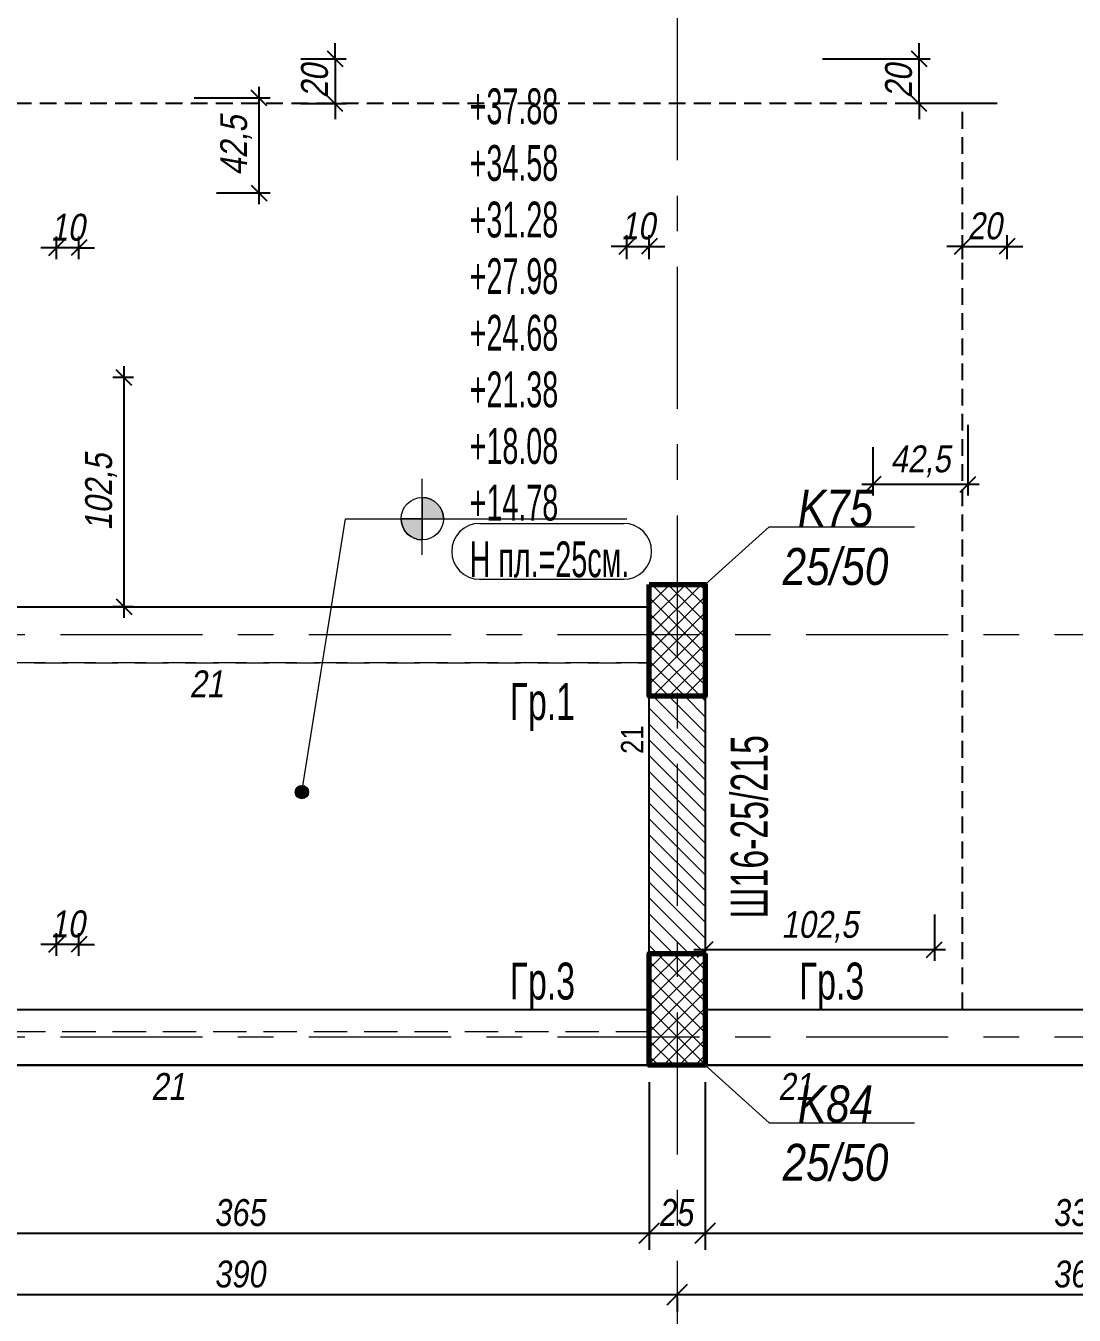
# Model space of a CAD drawing. Header units: millimetres. Extents: x 15565 to 20040, y -491 to 2778.
# Drawn here: x 16194 to 16663, y 94 to 671 of the extents above; entities that cross this region are included whole.
import ezdxf

# ---------------------------------------------------------------- set-up
doc = ezdxf.new("R2010")
doc.units = ezdxf.units.MM
doc.header["$PDMODE"] = 35
for name, pattern in [('Grid Line', [111.125, 63.5, -15.875, 15.875, -15.875]), ('HIDDEN', [0.375, 0.25, -0.125]), ('Hidden 3mm', [22.5, 15, -7.5])]:
    doc.linetypes.add(name, pattern=pattern)
doc.layers.get('Defpoints').update_dxf_attribs({"color": 6})
for name, color, linetype, lineweight in [('A-ANNO-DIMS', 41, 'Continuous', 9), ('A-FLOR', 132, 'Continuous', 25), ('A-FLOR-HDLN', 132, 'Hidden 3mm', 18), ('A-FLOR-IDEN', 11, 'Continuous', 9), ('A-WALL-IDEN', 52, 'Continuous', 9), ('A-WALL-PATT', 7, 'Continuous', 50), ('C- оси', 1, 'Continuous', 9), ('S-BEAM-HDLN', 132, 'Hidden 3mm', 18), ('S-COLS', 126, 'Continuous', 70), ('S-COLS-IDEN', 50, 'Continuous', 9), ('S-COLS_H', 7, 'Continuous', 70), ('гредиConcrete', 4, 'Continuous', 25), ('стени', 3, 'Continuous', 25)]:
    doc.layers.add(name, color=color, linetype=linetype, lineweight=lineweight)
doc.layers.add('GA_X', color=41, linetype='Continuous')
doc.layers.add('GA_Y', color=41, linetype='Continuous')
doc.styles.add('Arial Narrow_2', font='ARIALN.TTF', dxfattribs={"width": 0.8, "height": 16.5})
doc.styles.add('Arial Narrow_4', font='ARIALN.TTF', dxfattribs={"width": 0.7, "height": 16})
doc.styles.add('Arial Narrow_I', font='ARIALNI.TTF', dxfattribs={"height": 12})
doc.styles.add('Arial Narrow_I_1', font='ARIALNI.TTF', dxfattribs={"height": 16.5})
doc.styles.add('arn', font='ARIALN.TTF')
doc.styles.add('text', font='ARIALN.TTF', dxfattribs={"oblique": 10})
doc.dimstyles.new('arm', dxfattribs={"dimtxt": 10, "dimasz": 7, "dimexe": 5, "dimexo": 5, "dimgap": 3, "dimtad": 1, "dimdec": 1, "dimrnd": 0.5, "dimzin": 9, "dimtxsty": 'arn', "dimblk": 'OBLIQUE', "dimcen": -2.5, "dimdle": 5, "dimse1": 1, "dimse2": 1, "dimsd1": 1, "dimsd2": 1, "dimclrd": 256, "dimclre": 256, "dimclrt": 21, "dimadec": 0, "dimazin": 0, "dimtfac": 1, "dimtdec": 1, "dimtix": 1, "dimtmove": 2, "dimatfit": 3, "dimldrblk": 'DOT', "dimfxl": 1, "dimlwd": -1, "dimlwe": -1, "dimarcsym": 0})
doc.dimstyles.new('S&P', dxfattribs={"dimtxt": 12, "dimasz": 7, "dimexe": 5, "dimexo": 5, "dimgap": 3, "dimtad": 1, "dimdec": 1, "dimrnd": 0.5, "dimzin": 9, "dimtxsty": 'text', "dimblk": 'OBLIQUE', "dimcen": -2.5, "dimdle": 5, "dimclrd": 256, "dimclre": 256, "dimclrt": 21, "dimadec": 0, "dimazin": 0, "dimtfac": 1, "dimtdec": 1, "dimtix": 1, "dimtmove": 2, "dimatfit": 3, "dimldrblk": 'DOT', "dimfxl": 1, "dimlwd": -1, "dimlwe": -1, "dimarcsym": 0})
doc.dimstyles.new('Външни_дименсии_0_5_3', dxfattribs={"dimscale": 30.48, "dimtxt": 12.281172, "dimasz": 0.295276, "dimexe": 0.246063, "dimexo": 0.246063, "dimgap": 0.098425, "dimtad": 1, "dimdec": 1, "dimrnd": 0.5, "dimdsep": 46, "dimtxsty": 'Arial Narrow_I', "dimblk1": 'OBLIQUE', "dimblk2": 'OBLIQUE', "dimsah": 1, "dimcen": 0.09, "dimdle": 0.246063, "dimazin": 0, "dimtfac": 1, "dimtdec": 4, "dimtix": 1, "dimtmove": 0, "dimatfit": 3, "dimfxl": 1, "dimtvp": 1, "dimtolj": 1, "dimtzin": 0, "dimarcsym": 0})
pattern_1 = [(45, (-14351.6817, 4115.3176), (-3.5355339, 3.5355339), []), (135, (-14351.6817, 4115.3176), (-3.5355339, -3.5355339), [])]

# ---------------------------------------------------------------- blocks, each defined once
blk = doc.blocks.new('_Oblique')
at = {"color": 0, "linetype": 'ByBlock', "lineweight": -2}
blk.add_line((-0.5, -0.5), (0.5, 0.5), dxfattribs=at)
blk = doc.blocks.new('*D53')
at = {"layer": 'Defpoints', "color": 0, "transparency": 16777216}
for p in [(16312.18, 656.16), (16312.18, 636.16), (16332.51, 636.16)]:
    blk.add_point(p, dxfattribs=at)
at = {"layer": 'GA_X', "transparency": 16777216}
for p, q in [((16332.51, 656.16), (16332.51, 663.16)), ((16317.18, 656.16), (16337.51, 656.16)), ((16332.51, 656.16), (16332.51, 636.16)), ((16317.18, 636.16), (16337.51, 636.16)), ((16332.51, 636.16), (16332.51, 629.16))]:
    blk.add_line(p, q, dxfattribs=at)
at = {"layer": 'GA_X', "transparency": 16777216, "xscale": 7, "yscale": 7, "zscale": 7}
for p, rotation in [((16332.51, 656.16), 270), ((16332.51, 636.16), 90)]:
    blk.add_blockref('_Oblique', p, dxfattribs=dict(at, rotation=rotation))
at = {"layer": 'GA_X', "color": 21, "transparency": 16777216, "insert": (16323.38, 646.16), "char_height": 12, "attachment_point": 5, "rotation": 90, "style": 'text'}
blk.add_mtext('20', dxfattribs=at)
blk = doc.blocks.new('_Dot')
at = {"color": 0, "linetype": 'ByBlock', "lineweight": -2}
blk.add_line((-0.5, 0), (-1, 0), dxfattribs=at)
at = {"color": 0, "linetype": 'ByBlock', "const_width": 0.5}
blk.add_lwpolyline([(-0.25, 0, 1), (0.25, 0, 1)], format="xyb", close=True, dxfattribs=at)
blk = doc.blocks.new('*D67')
at = {"layer": 'Defpoints', "color": 0, "transparency": 16777216}
for p in [(16475.46, 359.76), (16475.46, 359.76), (16475.46, 338.76)]:
    blk.add_point(p, dxfattribs=at)
at = {"layer": 'GA_X', "color": 21, "transparency": 16777216, "insert": (16465.36, 351.76), "char_height": 10, "attachment_point": 5, "rotation": 90, "style": 'arn'}
blk.add_mtext('21', dxfattribs=at)
blk = doc.blocks.new('*D81')
at = {"layer": 'Defpoints', "color": 0, "transparency": 16777216}
for p in [(16545.47, 656.16), (16593.62, 656.16), (16633.54, 636.16)]:
    blk.add_point(p, dxfattribs=at)
at = {"layer": 'GA_X', "transparency": 16777216}
for p, q in [((16593.62, 656.16), (16593.62, 663.16)), ((16550.47, 656.16), (16598.62, 656.16)), ((16593.62, 636.16), (16593.62, 656.16)), ((16628.54, 636.16), (16588.62, 636.16)), ((16593.62, 636.16), (16593.62, 629.16))]:
    blk.add_line(p, q, dxfattribs=at)
at = {"layer": 'GA_X', "transparency": 16777216, "xscale": 7, "yscale": 7, "zscale": 7}
for p, rotation in [((16593.62, 656.16), 270), ((16593.62, 636.16), 90)]:
    blk.add_blockref('_Oblique', p, dxfattribs=dict(at, rotation=rotation))
at = {"layer": 'GA_X', "color": 21, "transparency": 16777216, "insert": (16584.5, 646.16), "char_height": 12, "attachment_point": 5, "rotation": 90, "style": 'text'}
blk.add_mtext('20', dxfattribs=at)
blk = doc.blocks.new('*D114')
at = {"layer": 'Defpoints', "color": 0, "transparency": 16777216}
for p in [(16615.46, 497.46), (16572.96, 487.46), (16615.46, 465.95)]:
    blk.add_point(p, dxfattribs=at)
at = {"layer": 'GA_X', "transparency": 16777216}
for p, q in [((16615.46, 492.46), (16615.46, 460.95)), ((16572.96, 482.46), (16572.96, 460.95)), ((16567.96, 465.95), (16620.46, 465.95))]:
    blk.add_line(p, q, dxfattribs=at)
at = {"layer": 'GA_X', "transparency": 16777216, "xscale": 7, "yscale": 7, "zscale": 7, "rotation": 180}
blk.add_blockref('_Oblique', (16572.96, 465.95), dxfattribs=at)
at = {"layer": 'GA_X', "transparency": 16777216, "xscale": 7, "yscale": 7, "zscale": 7}
blk.add_blockref('_Oblique', (16615.46, 465.95), dxfattribs=at)
at = {"layer": 'GA_X', "color": 21, "transparency": 16777216, "insert": (16594.21, 476.16), "char_height": 12, "attachment_point": 5, "style": 'text'}
blk.add_mtext('42,5', dxfattribs=at)
blk = doc.blocks.new('*D126')
at = {"layer": 'Defpoints', "color": 0, "transparency": 16777216}
for p in [(16207.96, 571.64), (16207.96, 561.6), (16217.96, 561.6)]:
    blk.add_point(p, dxfattribs=at)
at = {"layer": 'GA_Y', "transparency": 16777216}
for p, q in [((16207.96, 566.6), (16207.96, 576.64)), ((16217.96, 566.6), (16217.96, 576.64)), ((16207.96, 571.64), (16200.96, 571.64)), ((16217.96, 571.64), (16207.96, 571.64)), ((16217.96, 571.64), (16224.96, 571.64))]:
    blk.add_line(p, q, dxfattribs=at)
at = {"layer": 'GA_Y', "transparency": 16777216, "xscale": 7, "yscale": 7, "zscale": 7}
blk.add_blockref('_Oblique', (16207.96, 571.64), dxfattribs=at)
at = {"layer": 'GA_Y', "transparency": 16777216, "xscale": 7, "yscale": 7, "zscale": 7, "rotation": 180}
blk.add_blockref('_Oblique', (16217.96, 571.64), dxfattribs=at)
at = {"layer": 'GA_Y', "color": 21, "transparency": 16777216, "insert": (16212.96, 580.77), "char_height": 12, "attachment_point": 5, "style": 'text'}
blk.add_mtext('10', dxfattribs=at)
blk = doc.blocks.new('*D127')
at = {"layer": 'Defpoints', "color": 0, "transparency": 16777216}
for p in [(16472.96, 572.25), (16462.96, 561.6), (16472.96, 561.6)]:
    blk.add_point(p, dxfattribs=at)
at = {"layer": 'GA_Y', "transparency": 16777216}
for p, q in [((16462.96, 566.6), (16462.96, 577.25)), ((16472.96, 566.6), (16472.96, 577.25)), ((16462.96, 572.25), (16455.96, 572.25)), ((16462.96, 572.25), (16472.96, 572.25)), ((16472.96, 572.25), (16479.96, 572.25))]:
    blk.add_line(p, q, dxfattribs=at)
at = {"layer": 'GA_Y', "transparency": 16777216, "xscale": 7, "yscale": 7, "zscale": 7}
blk.add_blockref('_Oblique', (16462.96, 572.25), dxfattribs=at)
at = {"layer": 'GA_Y', "transparency": 16777216, "xscale": 7, "yscale": 7, "zscale": 7, "rotation": 180}
blk.add_blockref('_Oblique', (16472.96, 572.25), dxfattribs=at)
at = {"layer": 'GA_Y', "color": 21, "transparency": 16777216, "insert": (16467.96, 581.38), "char_height": 12, "attachment_point": 5, "style": 'text'}
blk.add_mtext('10', dxfattribs=at)
blk = doc.blocks.new('*D139')
at = {"layer": 'Defpoints', "color": 0, "transparency": 16777216}
for p in [(16207.96, 260.19), (16207.96, 250.15), (16217.96, 250.15)]:
    blk.add_point(p, dxfattribs=at)
at = {"layer": 'GA_Y', "transparency": 16777216}
for p, q in [((16207.96, 260.19), (16200.96, 260.19)), ((16207.96, 255.15), (16207.96, 265.19)), ((16217.96, 260.19), (16207.96, 260.19)), ((16217.96, 255.15), (16217.96, 265.19)), ((16217.96, 260.19), (16224.96, 260.19))]:
    blk.add_line(p, q, dxfattribs=at)
at = {"layer": 'GA_Y', "transparency": 16777216, "xscale": 7, "yscale": 7, "zscale": 7}
blk.add_blockref('_Oblique', (16207.96, 260.19), dxfattribs=at)
at = {"layer": 'GA_Y', "transparency": 16777216, "xscale": 7, "yscale": 7, "zscale": 7, "rotation": 180}
blk.add_blockref('_Oblique', (16217.96, 260.19), dxfattribs=at)
at = {"layer": 'GA_Y', "color": 21, "transparency": 16777216, "insert": (16212.96, 269.31), "char_height": 12, "attachment_point": 5, "style": 'text'}
blk.add_mtext('10', dxfattribs=at)
blk = doc.blocks.new('*D141')
at = {"layer": 'Defpoints', "color": 0, "transparency": 16777216}
for p in [(16632.96, 572.25), (16612.96, 561.6), (16632.96, 561.6)]:
    blk.add_point(p, dxfattribs=at)
at = {"layer": 'GA_Y', "transparency": 16777216}
for p, q in [((16612.96, 566.6), (16612.96, 577.25)), ((16632.96, 566.6), (16632.96, 577.25)), ((16612.96, 572.25), (16605.96, 572.25)), ((16612.96, 572.25), (16632.96, 572.25)), ((16632.96, 572.25), (16639.96, 572.25))]:
    blk.add_line(p, q, dxfattribs=at)
at = {"layer": 'GA_Y', "transparency": 16777216, "xscale": 7, "yscale": 7, "zscale": 7}
blk.add_blockref('_Oblique', (16612.96, 572.25), dxfattribs=at)
at = {"layer": 'GA_Y', "transparency": 16777216, "xscale": 7, "yscale": 7, "zscale": 7, "rotation": 180}
blk.add_blockref('_Oblique', (16632.96, 572.25), dxfattribs=at)
at = {"layer": 'GA_Y', "color": 21, "transparency": 16777216, "insert": (16622.96, 581.38), "char_height": 12, "attachment_point": 5, "style": 'text'}
blk.add_mtext('20', dxfattribs=at)
blk = doc.blocks.new('*D169')
at = {"layer": 'Defpoints', "color": 0, "transparency": 16777216}
for p in [(16264.51, 638.66), (16274.51, 596.16), (16298.47, 596.16)]:
    blk.add_point(p, dxfattribs=at)
at = {"layer": 'GA_Y', "transparency": 16777216}
for p, q in [((16298.47, 643.66), (16298.47, 591.16)), ((16269.51, 638.66), (16303.47, 638.66)), ((16279.51, 596.16), (16303.47, 596.16))]:
    blk.add_line(p, q, dxfattribs=at)
at = {"layer": 'GA_Y', "transparency": 16777216, "xscale": 7, "yscale": 7, "zscale": 7}
for p, rotation in [((16298.47, 638.66), 90), ((16298.47, 596.16), 270)]:
    blk.add_blockref('_Oblique', p, dxfattribs=dict(at, rotation=rotation))
at = {"layer": 'GA_Y', "color": 21, "transparency": 16777216, "insert": (16288.26, 617.41), "char_height": 12, "attachment_point": 5, "rotation": 90, "style": 'text'}
blk.add_mtext('42,5', dxfattribs=at)
blk = doc.blocks.new('*D204')
at = {"layer": 'Defpoints', "color": 0, "transparency": 16777216}
for p in [(16247.37, 208.66), (16268.37, 208.66), (16268.37, 208.66)]:
    blk.add_point(p, dxfattribs=at)
at = {"layer": 'GA_Y', "color": 21, "transparency": 16777216, "insert": (16257.87, 196.69), "char_height": 12, "attachment_point": 5, "style": 'text'}
blk.add_mtext('21', dxfattribs=at)
blk = doc.blocks.new('_None')
blk = doc.blocks.new('*D205')
at = {"layer": 'Defpoints', "color": 0, "transparency": 16777216}
for p in [(16527.73, 208.66), (16548.73, 208.66), (16548.73, 208.66)]:
    blk.add_point(p, dxfattribs=at)
at = {"layer": 'GA_Y', "color": 21, "transparency": 16777216, "insert": (16538.23, 196.69), "char_height": 12, "attachment_point": 5, "style": 'text'}
blk.add_mtext('21', dxfattribs=at)
blk = doc.blocks.new('*D224')
at = {"layer": 'Defpoints', "color": 0, "transparency": 16777216}
for p in [(16247.37, 513.66), (16238.08, 411.16), (16247.37, 411.16)]:
    blk.add_point(p, dxfattribs=at)
at = {"layer": 'GA_Y', "transparency": 16777216}
for p, q in [((16242.37, 513.66), (16233.08, 513.66)), ((16238.08, 518.66), (16238.08, 406.16)), ((16242.37, 411.16), (16233.08, 411.16))]:
    blk.add_line(p, q, dxfattribs=at)
at = {"layer": 'GA_Y', "transparency": 16777216, "xscale": 7, "yscale": 7, "zscale": 7}
for p, rotation in [((16238.08, 513.66), 90), ((16238.08, 411.16), 270)]:
    blk.add_blockref('_Oblique', p, dxfattribs=dict(at, rotation=rotation))
at = {"layer": 'GA_Y', "color": 21, "transparency": 16777216, "insert": (16227.87, 462.41), "char_height": 12, "attachment_point": 5, "rotation": 90, "style": 'text'}
blk.add_mtext('102,5', dxfattribs=at)
blk = doc.blocks.new('*D225')
at = {"layer": 'Defpoints', "color": 0, "transparency": 16777216}
for p in [(16497.96, 278.54), (16600.46, 278.54), (16497.96, 257.82)]:
    blk.add_point(p, dxfattribs=at)
at = {"layer": 'GA_Y', "transparency": 16777216}
for p, q in [((16497.96, 273.54), (16497.96, 252.82)), ((16600.46, 273.54), (16600.46, 252.82)), ((16605.46, 257.82), (16492.96, 257.82))]:
    blk.add_line(p, q, dxfattribs=at)
at = {"layer": 'GA_Y', "transparency": 16777216, "xscale": 7, "yscale": 7, "zscale": 7, "rotation": 180}
blk.add_blockref('_Oblique', (16497.96, 257.82), dxfattribs=at)
at = {"layer": 'GA_Y', "transparency": 16777216, "xscale": 7, "yscale": 7, "zscale": 7}
blk.add_blockref('_Oblique', (16600.46, 257.82), dxfattribs=at)
at = {"layer": 'GA_Y', "color": 21, "transparency": 16777216, "insert": (16549.21, 268.03), "char_height": 12, "attachment_point": 5, "style": 'text'}
blk.add_mtext('102,5', dxfattribs=at)
blk = doc.blocks.new('*D244')
at = {"layer": 'Defpoints', "color": 0, "transparency": 16777216}
for p in [(16264.51, 388.66), (16285.51, 388.66), (16285.51, 388.66)]:
    blk.add_point(p, dxfattribs=at)
at = {"layer": 'GA_Y', "color": 21, "transparency": 16777216, "insert": (16275.01, 376.69), "char_height": 12, "attachment_point": 5, "style": 'text'}
blk.add_mtext('21', dxfattribs=at)
blk = doc.blocks.new('Таг колона - Таг колона-2887543-КОФРАЖЕН ПЛАН НА КОТА _14_88 - L5')
at = {"layer": 'S-COLS-IDEN'}
blk.add_line((-0.613, 0), (0.687, 0), dxfattribs=at)
blk = doc.blocks.new('Таг плоча_uv_com - Таг плоча_uv_com-3899662-КОФРАЖЕН ПЛАН НА КОТА _14_88 - L5')
at = {"layer": 'A-FLOR-IDEN'}
h = blk.add_hatch(color=256, dxfattribs=at)
edge = h.paths.add_edge_path()
edge.add_line((0.19, 0), (0, 0))
edge.add_line((0, 0), (0, 0.19))
edge.add_arc((0, 0), 0.19, 0, 90, ccw=False)
h = blk.add_hatch(color=256, dxfattribs=at)
edge = h.paths.add_edge_path()
edge.add_line((-0.19, 0), (0, 0))
edge.add_line((0, 0), (0, -0.19))
edge.add_arc((0, 0), 0.19, 180, 270, ccw=False)
for p, q in [((0, -0.322), (0, 0.358)), ((0, 0.19), (0, -0.19)), ((0, 0.19), (0, 0)), ((-0.375, 0), (1.829, 0)), ((-0.19, 0), (0.19, 0)), ((0, 0), (-0.19, 0)), ((0, -0.19), (0, 0)), ((0, 0), (0.19, 0)), ((0.513, -0.042), (1.801, -0.042)), ((0.513, -0.542), (1.801, -0.542))]:
    blk.add_line(p, q, dxfattribs=at)
blk.add_circle((0, 0), 0.19, dxfattribs=at)
for centre, radius, start, end in [((0, 0), 0.19, 360, 90), ((0, 0), 0.19, 180, 270), ((0.513, -0.292), 0.25, 90, 270), ((1.801, -0.292), 0.25, 270, 90)]:
    blk.add_arc(centre, radius, start, end, dxfattribs=at)
blk = doc.blocks.new('*D324')
at = {"layer": 'A-ANNO-DIMS', "color": 0, "lineweight": -2, "transparency": 16777216}
for p, q in [((16087.96, 103.61), (16492.96, 103.61)), ((16095.46, 102.48), (16095.46, 96.11)), ((16485.46, 102.48), (16485.46, 96.11))]:
    blk.add_line(p, q, dxfattribs=at)
at = {"layer": 'Defpoints', "color": 0, "transparency": 16777216}
for p in [(16095.46, 109.98), (16485.46, 109.98), (16485.46, 103.61)]:
    blk.add_point(p, dxfattribs=at)
at = {"layer": 'A-ANNO-DIMS', "color": 0, "lineweight": -2, "transparency": 16777216, "xscale": 9, "yscale": 9, "zscale": 9, "rotation": 180}
blk.add_blockref('_Oblique', (16095.46, 103.61), dxfattribs=at)
at = {"layer": 'A-ANNO-DIMS', "color": 0, "lineweight": -2, "transparency": 16777216, "xscale": 9, "yscale": 9, "zscale": 9}
blk.add_blockref('_Oblique', (16485.46, 103.61), dxfattribs=at)
at = {"layer": 'A-ANNO-DIMS', "color": 0, "transparency": 16777216, "insert": (16290.46, 112.74), "char_height": 12, "width": 27.3695, "attachment_point": 5, "style": 'Arial Narrow_I'}
blk.add_mtext('\\A1;390', dxfattribs=at)
blk = doc.blocks.new('*D325')
at = {"layer": 'A-ANNO-DIMS', "color": 0, "lineweight": -2, "transparency": 16777216}
for p, q in [((16477.96, 103.61), (16852.96, 103.61)), ((16485.46, 102.48), (16485.46, 96.11)), ((16845.46, 102.48), (16845.46, 96.11))]:
    blk.add_line(p, q, dxfattribs=at)
at = {"layer": 'Defpoints', "color": 0, "transparency": 16777216}
for p in [(16485.46, 109.98), (16845.46, 109.98), (16845.46, 103.61)]:
    blk.add_point(p, dxfattribs=at)
at = {"layer": 'A-ANNO-DIMS', "color": 0, "lineweight": -2, "transparency": 16777216, "xscale": 9, "yscale": 9, "zscale": 9, "rotation": 180}
blk.add_blockref('_Oblique', (16485.46, 103.61), dxfattribs=at)
at = {"layer": 'A-ANNO-DIMS', "color": 0, "lineweight": -2, "transparency": 16777216, "xscale": 9, "yscale": 9, "zscale": 9}
blk.add_blockref('_Oblique', (16845.46, 103.61), dxfattribs=at)
at = {"layer": 'A-ANNO-DIMS', "color": 0, "transparency": 16777216, "insert": (16665.46, 112.74), "char_height": 12, "width": 27.3695, "attachment_point": 5, "style": 'Arial Narrow_I'}
blk.add_mtext('\\A1;360', dxfattribs=at)
blk = doc.blocks.new('*D287')
at = {"layer": 'A-ANNO-DIMS', "color": 0, "lineweight": -2, "transparency": 16777216}
for p, q in [((16107.96, 198.66), (16107.96, 123.61)), ((16472.96, 198.66), (16472.96, 123.61)), ((16100.46, 131.11), (16480.46, 131.11))]:
    blk.add_line(p, q, dxfattribs=at)
at = {"layer": 'Defpoints', "color": 0, "transparency": 16777216}
for p in [(16107.96, 206.16), (16472.96, 206.16), (16472.96, 131.11)]:
    blk.add_point(p, dxfattribs=at)
at = {"layer": 'A-ANNO-DIMS', "color": 0, "lineweight": -2, "transparency": 16777216, "xscale": 9, "yscale": 9, "zscale": 9, "rotation": 180}
blk.add_blockref('_Oblique', (16107.96, 131.11), dxfattribs=at)
at = {"layer": 'A-ANNO-DIMS', "color": 0, "lineweight": -2, "transparency": 16777216, "xscale": 9, "yscale": 9, "zscale": 9}
blk.add_blockref('_Oblique', (16472.96, 131.11), dxfattribs=at)
at = {"layer": 'A-ANNO-DIMS', "color": 0, "transparency": 16777216, "insert": (16290.46, 140.24), "char_height": 12, "width": 27.3695, "attachment_point": 5, "style": 'Arial Narrow_I'}
blk.add_mtext('\\A1;365', dxfattribs=at)
blk = doc.blocks.new('*D288')
at = {"layer": 'A-ANNO-DIMS', "color": 0, "lineweight": -2, "transparency": 16777216}
for p, q in [((16472.96, 198.66), (16472.96, 123.61)), ((16497.96, 198.66), (16497.96, 123.61)), ((16465.46, 131.11), (16505.46, 131.11))]:
    blk.add_line(p, q, dxfattribs=at)
at = {"layer": 'Defpoints', "color": 0, "transparency": 16777216}
for p in [(16472.96, 206.16), (16497.96, 206.16), (16497.96, 131.11)]:
    blk.add_point(p, dxfattribs=at)
at = {"layer": 'A-ANNO-DIMS', "color": 0, "lineweight": -2, "transparency": 16777216, "xscale": 9, "yscale": 9, "zscale": 9, "rotation": 180}
blk.add_blockref('_Oblique', (16472.96, 131.11), dxfattribs=at)
at = {"layer": 'A-ANNO-DIMS', "color": 0, "lineweight": -2, "transparency": 16777216, "xscale": 9, "yscale": 9, "zscale": 9}
blk.add_blockref('_Oblique', (16497.96, 131.11), dxfattribs=at)
at = {"layer": 'A-ANNO-DIMS', "color": 0, "transparency": 16777216, "insert": (16485.46, 140.24), "char_height": 12, "width": 18.2463, "attachment_point": 5, "style": 'Arial Narrow_I'}
blk.add_mtext('\\A1;25', dxfattribs=at)
blk = doc.blocks.new('*D289')
at = {"layer": 'A-ANNO-DIMS', "color": 0, "lineweight": -2, "transparency": 16777216}
for p, q in [((16497.96, 198.66), (16497.96, 123.61)), ((16832.96, 198.66), (16832.96, 123.61)), ((16490.46, 131.11), (16840.46, 131.11))]:
    blk.add_line(p, q, dxfattribs=at)
at = {"layer": 'Defpoints', "color": 0, "transparency": 16777216}
for p in [(16497.96, 206.16), (16832.96, 206.16), (16832.96, 131.11)]:
    blk.add_point(p, dxfattribs=at)
at = {"layer": 'A-ANNO-DIMS', "color": 0, "lineweight": -2, "transparency": 16777216, "xscale": 9, "yscale": 9, "zscale": 9, "rotation": 180}
blk.add_blockref('_Oblique', (16497.96, 131.11), dxfattribs=at)
at = {"layer": 'A-ANNO-DIMS', "color": 0, "lineweight": -2, "transparency": 16777216, "xscale": 9, "yscale": 9, "zscale": 9}
blk.add_blockref('_Oblique', (16832.96, 131.11), dxfattribs=at)
at = {"layer": 'A-ANNO-DIMS', "color": 0, "transparency": 16777216, "insert": (16665.46, 140.24), "char_height": 12, "width": 27.3695, "attachment_point": 5, "style": 'Arial Narrow_I'}
blk.add_mtext('\\A1;335', dxfattribs=at)
blk = doc.blocks.new('*D321')
at = {"layer": 'A-ANNO-DIMS', "color": 0, "lineweight": -2, "transparency": 16777216}
for p, q in [((15902.96, 378.66), (15902.96, 68.61)), ((18542.96, 378.66), (18542.96, 68.61)), ((15895.46, 76.11), (18550.46, 76.11))]:
    blk.add_line(p, q, dxfattribs=at)
at = {"layer": 'Defpoints', "color": 0, "transparency": 16777216}
for p in [(15902.96, 386.16), (18542.96, 386.16), (18542.96, 76.11)]:
    blk.add_point(p, dxfattribs=at)
at = {"layer": 'A-ANNO-DIMS', "color": 0, "lineweight": -2, "transparency": 16777216, "xscale": 9, "yscale": 9, "zscale": 9, "rotation": 180}
blk.add_blockref('_Oblique', (15902.96, 76.11), dxfattribs=at)
at = {"layer": 'A-ANNO-DIMS', "color": 0, "lineweight": -2, "transparency": 16777216, "xscale": 9, "yscale": 9, "zscale": 9}
blk.add_blockref('_Oblique', (18542.96, 76.11), dxfattribs=at)
at = {"layer": 'A-ANNO-DIMS', "color": 0, "transparency": 16777216, "insert": (17222.96, 85.24), "char_height": 12, "width": 36.4926, "attachment_point": 5, "style": 'Arial Narrow_I'}
blk.add_mtext('\\A1;2640', dxfattribs=at)

msp = doc.modelspace()

# ---------------------------------------------------------------- hatches: boundary and pattern name
at = {"layer": 'A-FLOR-IDEN'}
h = msp.add_hatch(color=256, dxfattribs=at)
edge = h.paths.add_edge_path()
edge.add_arc((16317.64, 328.3), 3, 0, 360)
at = {"layer": 'A-WALL-PATT', "lineweight": 18}
h = msp.add_hatch(dxfattribs=at)
h.set_pattern_fill('FP_2', color=250, style=0, pattern_type=2)
h.set_pattern_definition([(135, (-14351.6817, 4115.3176), (-3.5355339, -3.5355339), [])])
h.paths.add_polyline_path([(16497.96, 256.16), (16497.96, 371.16), (16472.96, 371.16), (16472.96, 256.16)])
at = {"layer": 'S-COLS_H', "lineweight": 18}
h = msp.add_hatch(dxfattribs=at)
h.set_pattern_fill('FP_1', color=256, style=0, pattern_type=2)
h.set_pattern_definition(pattern_1)
h.paths.add_polyline_path([(16497.96, 371.16), (16497.96, 421.16), (16472.96, 421.16), (16472.96, 371.16)])
h = msp.add_hatch(dxfattribs=at)
h.set_pattern_fill('FP_1', color=256, style=0, pattern_type=2)
h.set_pattern_definition(pattern_1)
h.paths.add_polyline_path([(16497.96, 206.16), (16497.96, 256.16), (16472.96, 256.16), (16472.96, 206.16)])

# ---------------------------------------------------------------- linework, layer by layer
at = {"layer": 'A-FLOR'}
msp.add_line((16107.96, 411.16), (16472.96, 411.16), dxfattribs=at)
msp.add_lwpolyline([(18362.96, 206.16), (18362.96, 386.16), (18542.96, 386.16), (18542.96, 1806.16), (18272.96, 1806.16), (18272.96, 2166.16), (17587.98, 2166.16), (17587.98, 2016.16), (16857.96, 2016.16), (16857.96, 2166.16), (16172.96, 2166.16), (16172.96, 1806.16), (15902.96, 1806.16), (15902.96, 386.16), (16082.96, 386.16), (16082.96, 206.16), (18362.96, 206.16)], close=True, dxfattribs=at)
at = {"layer": 'A-FLOR-HDLN'}
msp.add_line((16472.96, 386.16), (16107.96, 386.16), dxfattribs=at)
at = {"layer": 'A-FLOR-IDEN'}
for p, q in [((16317.64, 328.3), (16337.11, 450.53)), ((16337.11, 450.53), (16352.74, 450.53))]:
    msp.add_line(p, q, dxfattribs=at)
msp.add_circle((16317.64, 328.3), 3, dxfattribs=at)
at = {"layer": 'C- оси', "linetype": 'Grid Line'}
for p, q in [((16485.46, 2341.16), (16485.46, 31.16)), ((18717.96, 398.66), (15727.96, 398.66)), ((18717.96, 218.66), (15727.96, 218.66))]:
    msp.add_line(p, q, dxfattribs=at)
at = {"layer": 'Defpoints', "color": 252, "linetype": 'HIDDEN', "ltscale": 30}
msp.add_lwpolyline([(16612.96, 231.16), (16612.96, 636.16), (15927.96, 636.16)], dxfattribs=at)
at = {"layer": 'S-BEAM-HDLN'}
for p, q in [((16107.96, 386.16), (16472.96, 386.16)), ((16472.96, 221.16), (16107.96, 221.16))]:
    msp.add_line(p, q, dxfattribs=at)
at = {"layer": 'S-COLS'}
for points in [[(16472.96, 421.16), (16497.96, 421.16), (16497.96, 371.16), (16472.96, 371.16)], [(16497.96, 256.16), (16497.96, 206.16), (16472.96, 206.16), (16472.96, 256.16)]]:
    msp.add_lwpolyline(points, close=True, dxfattribs=at)
at = {"layer": 'S-COLS-IDEN'}
for p, q in [((16497.96, 421.16), (16526.59, 446.85)), ((16497.96, 206.16), (16526.59, 180.47))]:
    msp.add_line(p, q, dxfattribs=at)
at = {"layer": 'гредиConcrete'}
for points in [[(16107.96, 231.16), (16472.96, 231.16), (16472.96, 206.16), (16107.96, 206.16)], [(16497.96, 231.16), (16832.96, 231.16), (16832.96, 206.16), (16497.96, 206.16)]]:
    msp.add_lwpolyline(points, close=True, dxfattribs=at)
at = {"layer": 'стени'}
msp.add_lwpolyline([(16497.96, 256.16), (16472.96, 256.16), (16472.96, 371.16), (16497.96, 371.16)], close=True, dxfattribs=at)

# ---------------------------------------------------------------- block references
at = {"layer": 'A-FLOR-IDEN', "xscale": 49.99999999999998, "yscale": 49.99999999999998, "zscale": 49.99999999999998}
msp.add_blockref('Таг плоча_uv_com - Таг плоча_uv_com-3899662-КОФРАЖЕН ПЛАН НА КОТА _14_88 - L5', (16371.48, 450.53), dxfattribs=at)
at = {"layer": 'S-COLS-IDEN', "xscale": 49.99999999999998, "yscale": 49.99999999999998, "zscale": 49.99999999999998}
for p in [(16557.24, 446.85), (16557.24, 180.47)]:
    msp.add_blockref('Таг колона - Таг колона-2887543-КОФРАЖЕН ПЛАН НА КОТА _14_88 - L5', p, dxfattribs=at)

# ---------------------------------------------------------------- texts
at = {"layer": 'A-FLOR-IDEN', "insert": (16392.67, 533.55), "char_height": 16, "width": 71.085, "attachment_point": 4, "line_spacing_factor": 0.949189, "style": 'Arial Narrow_4'}
msp.add_mtext('\\pt44.45008,88.9,133.35008,177.8,222.25008,266.7,311.15008,355.6,400.05008,444.5,488.95008,533.4,577.85008,622.3,666.75008,711.2,755.65008,800.1,844.55008,889,933.45008,977.9,1022.35008,1066.8,1111.25008,1155.7,1200.15008,1244.6,1289.05008,1333.5,1377.94992,1422.4;+37.88\\P+34.58\\P+31.28\\P+27.98\\P+24.68\\P+21.38\\P+18.08\\P+14.78\\PH пл.=25см.', dxfattribs=at)
at = {"layer": 'A-WALL-IDEN', "char_height": 16.5, "width": 120, "attachment_point": 5, "line_spacing_factor": 0.949189, "style": 'Arial Narrow_2'}
for s, insert in [('\\pt50.80003,101.60007,152.39994,203.19997,254.00001,304.80004,355.60008,406.39995,457.19998,508.00002,558.80005,609.59992,660.39996,711.19999,762.00003,812.80006,863.59993,914.39997,965.2,1016.00004,1066.80008,1117.59995,1168.39998,1219.20002,1270.00005,1320.79992,1371.59996,1422.39999,1473.20003,1524.00006,1574.79993,1625.59997;Гр.1', (16425.23, 366.32)), ('\\pt50.80003,101.60007,152.39994,203.19997,254.00001,304.80004,355.60008,406.39995,457.19998,508.00002,558.80005,609.59992,660.39996,711.19999,762.00003,812.80006,863.59993,914.39997,965.2,1016.00004,1066.80008,1117.59995,1168.39998,1219.20002,1270.00005,1320.79992,1371.59996,1422.39999,1473.20003,1524.00006,1574.79993,1625.59997;Гр.3', (16425.23, 241.32)), ('\\pt50.80003,101.60007,152.39994,203.19997,254.00001,304.80004,355.60008,406.39995,457.19998,508.00002,558.80005,609.59992,660.39996,711.19999,762.00003,812.80006,863.59993,914.39997,965.2,1016.00004,1066.80008,1117.59995,1168.39998,1219.20002,1270.00005,1320.79992,1371.59996,1422.39999,1473.20003,1524.00006,1574.79993,1625.59997;Гр.3', (16554.53, 241.32))]:
    msp.add_mtext(s, dxfattribs=dict(at, insert=insert))
at = {"layer": 'A-WALL-IDEN', "insert": (16517.8, 312.78), "char_height": 16.5, "width": 120, "attachment_point": 5, "rotation": 90, "line_spacing_factor": 0.949189, "style": 'Arial Narrow_2'}
msp.add_mtext('\\pt50.80003,101.60007,152.39994,203.19997,254.00001,304.80004,355.60008,406.39995,457.19998,508.00002,558.80005,609.59992,660.39996,711.19999,762.00003,812.80006,863.59993,914.39997,965.2,1016.00004,1066.80008,1117.59995,1168.39998,1219.20002,1270.00005,1320.79992,1371.59996,1422.39999,1473.20003,1524.00006,1574.79993,1625.59997;Ш16-25/215', dxfattribs=at)
at = {"layer": 'S-COLS-IDEN', "char_height": 16.5, "width": 46.65, "attachment_point": 5, "line_spacing_factor": 0.949189, "style": 'Arial Narrow_I_1'}
for s, insert in [('\\pxqc,t3.84848,7.69697,11.54545,15.39394,19.24242,23.09091,26.93939,30.78788,34.63636,38.48485,42.33333,46.18182,50.0303,53.87879,57.72727,61.57576,65.42424,69.27273,73.12121,76.9697,80.81818,84.66667,88.51515,92.36364,96.21212,100.06061,103.90909,107.75758,111.60606,115.45455,119.30303,123.15152;{K75\\P25/50}', (16556.25, 442.1)), ('\\pxqc,t3.84848,7.69697,11.54545,15.39394,19.24242,23.09091,26.93939,30.78788,34.63636,38.48485,42.33333,46.18182,50.0303,53.87879,57.72727,61.57576,65.42424,69.27273,73.12121,76.9697,80.81818,84.66667,88.51515,92.36364,96.21212,100.06061,103.90909,107.75758,111.60606,115.45455,119.30303,123.15152;{K84\\P25/50}', (16556.25, 175.72))]:
    msp.add_mtext(s, dxfattribs=dict(at, insert=insert))

# ---------------------------------------------------------------- dimensions: what is measured, and where the dimension line sits
at = {"layer": 'A-ANNO-DIMS'}
for base, p1, p2, override, picture, middle in [((18542.96, 76.11), (15902.96, 386.16), (18542.96, 386.16), {"dimpost": '<>', "dimfxl": 2640}, '*D321', (17222.96, 85.24)), ((16472.96, 131.11), (16107.96, 206.16), (16472.96, 206.16), {"dimpost": '<>', "dimfxl": 365}, '*D287', (16290.46, 140.24)), ((16497.96, 131.11), (16472.96, 206.16), (16497.96, 206.16), {"dimpost": '<>', "dimfxl": 25}, '*D288', (16485.46, 140.24)), ((16832.96, 131.11), (16497.96, 206.16), (16832.96, 206.16), {"dimpost": '<>', "dimfxl": 335}, '*D289', (16665.46, 140.24)), ((16485.46, 103.61), (16095.46, 109.98), (16485.46, 109.98), {"dimpost": '<>', "dimfxl": 390}, '*D324', (16290.46, 112.74)), ((16845.46, 103.61), (16485.46, 109.98), (16845.46, 109.98), {"dimpost": '<>', "dimfxl": 360}, '*D325', (16665.46, 112.74))]:
    dim = msp.add_linear_dim(base=base, p1=p1, p2=p2, dimstyle='Външни_дименсии_0_5_3', override=override, dxfattribs=at)
    dim.commit()
    dim.dimension.update_dxf_attribs({"geometry": picture, "text_midpoint": middle})
at = {"layer": 'GA_X'}
for base, p1, p2, picture, middle in [((16332.51, 636.16), (16312.18, 656.16), (16312.18, 636.16), '*D53', (16323.38, 646.16)), ((16593.62, 656.16), (16633.54, 636.16), (16545.47, 656.16), '*D81', (16584.5, 646.16))]:
    dim = msp.add_linear_dim(base=base, p1=p1, p2=p2, angle=90, dimstyle='S&P', override={"dimarcsym": 2}, dxfattribs=at)
    dim.commit()
    dim.dimension.update_dxf_attribs({"geometry": picture, "text_midpoint": middle})
dim = msp.add_linear_dim(base=(16615.46, 465.95), p1=(16572.96, 487.46), p2=(16615.46, 497.46), dimstyle='S&P', override={"dimarcsym": 2}, dxfattribs=at)
dim.commit()
dim.dimension.update_dxf_attribs({"geometry": '*D114', "text_midpoint": (16594.21, 476.16)})
dim = msp.add_linear_dim(base=(16475.46, 359.76), p1=(16475.46, 338.76), p2=(16475.46, 359.76), angle=90, dimstyle='arm', dxfattribs=at)
dim.commit()
dim.dimension.update_dxf_attribs({"geometry": '*D67', "text_midpoint": (16465.36, 351.76), "dimtype": 160})
at = {"layer": 'GA_Y'}
for base, p1, p2, picture, middle in [((16298.47, 596.16), (16264.51, 638.66), (16274.51, 596.16), '*D169', (16288.26, 617.41)), ((16238.08, 411.16), (16247.37, 513.66), (16247.37, 411.16), '*D224', (16227.87, 462.41))]:
    dim = msp.add_linear_dim(base=base, p1=p1, p2=p2, angle=90, dimstyle='S&P', override={"dimarcsym": 2}, dxfattribs=at)
    dim.commit()
    dim.dimension.update_dxf_attribs({"geometry": picture, "text_midpoint": middle})
for base, p1, p2, picture, middle in [((16207.96, 571.64), (16217.96, 561.6), (16207.96, 561.6), '*D126', (16212.96, 580.77)), ((16472.96, 572.25), (16462.96, 561.6), (16472.96, 561.6), '*D127', (16467.96, 581.38)), ((16632.96, 572.25), (16612.96, 561.6), (16632.96, 561.6), '*D141', (16622.96, 581.38)), ((16207.96, 260.19), (16217.96, 250.15), (16207.96, 250.15), '*D139', (16212.96, 269.31)), ((16497.96, 257.82), (16600.46, 278.54), (16497.96, 278.54), '*D225', (16549.21, 268.03))]:
    dim = msp.add_linear_dim(base=base, p1=p1, p2=p2, dimstyle='S&P', override={"dimarcsym": 2}, dxfattribs=at)
    dim.commit()
    dim.dimension.update_dxf_attribs({"geometry": picture, "text_midpoint": middle})
for base, p1, p2, picture, middle in [((16285.51, 388.66), (16264.51, 388.66), (16285.51, 388.66), '*D244', (16275.01, 376.69)), ((16268.37, 208.66), (16247.37, 208.66), (16268.37, 208.66), '*D204', (16257.87, 196.69)), ((16548.73, 208.66), (16527.73, 208.66), (16548.73, 208.66), '*D205', (16538.23, 196.69))]:
    dim = msp.add_linear_dim(base=base, p1=p1, p2=p2, dimstyle='S&P', override={"dimblk1": 'None', "dimblk2": 'None', "dimsah": 1, "dimse1": 1, "dimse2": 1, "dimsd1": 1, "dimsd2": 1}, dxfattribs=at)
    dim.commit()
    dim.dimension.update_dxf_attribs({"geometry": picture, "text_midpoint": middle, "dimtype": 160})

doc.saveas('drawing.dxf')
